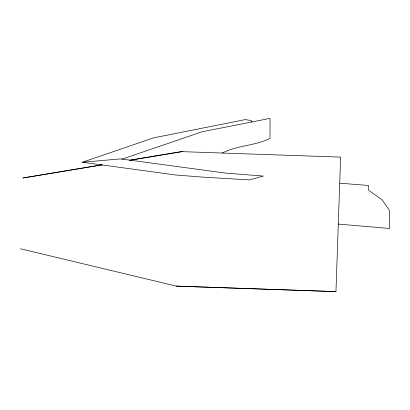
<?xml version="1.0" encoding="UTF-8"?>
<svg xmlns="http://www.w3.org/2000/svg" width="410" height="410" viewBox="0 0 410 410"><rect width="100%" height="100%" fill="white"/><g stroke="black" fill="none" stroke-linecap="round" stroke-linejoin="round"><path stroke-width="0.61" d="M20.5 248.778L176.295 286.118L335.949 291.612L340.628 157.107L180.974 151.613L129.35 160.228M221.984 153.186C237 145.232 255.02 146.016 270.021 138.339L270.041 118.387L202.017 131.794L121.796 159.229M82.343 162.257L120.591 158.885L226.028 173.153L263.328 176.064L249.485 179.903L202.191 177.069L175.69 174.998L82.343 162.257L153.371 137.914L245.395 119.576L251.397 120.648L251.397 121.652L252.222 121.893M101.654 164.851L22.96 177.986L102.459 164.851M129.586 160.371L182.583 151.618M176.295 286.118L335.949 291.612M339.9 183.208L368.61 185.474L368.61 190.276L382.238 199.926L389.5 210.479L389.5 228.452L338.163 224.075"/></g></svg>
